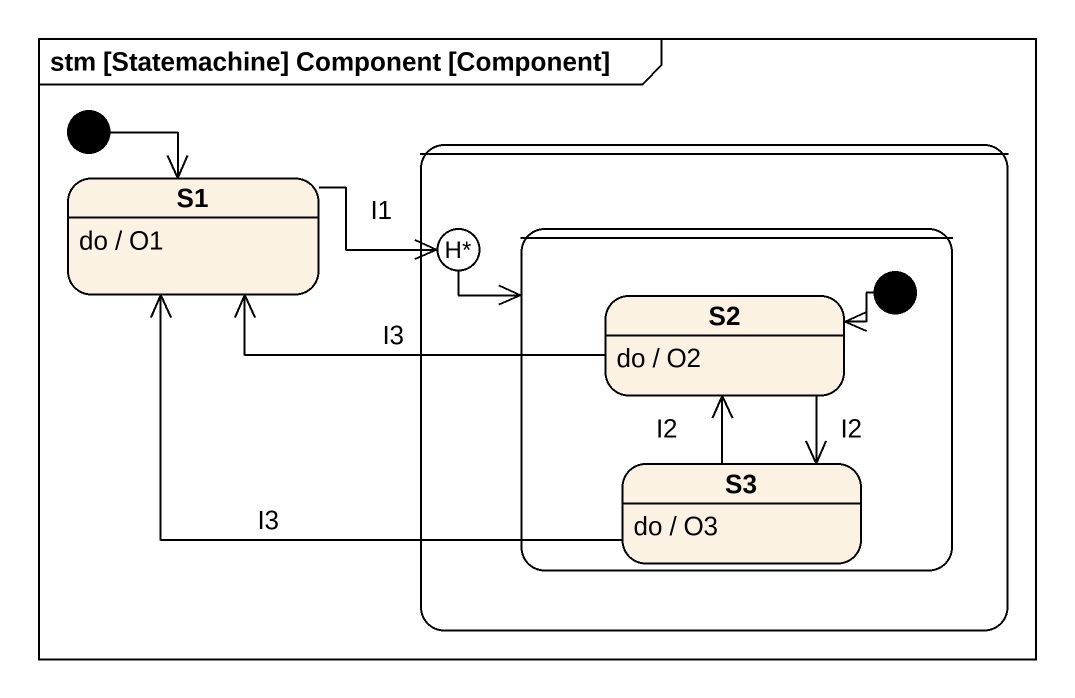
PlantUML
@startuml
mainframe stm [Statemachine] Component [Component]
hide empty description
state S1
S1 : do / O1
state " " as state1 {
  state deephistory1 <<history*>>
  state " " as state2 {
    state S2
    S2 : do / O2
    state S3
    S3 : do / O3
    [*] -left-> S2
  }
}
[*] --> S1
S1 -right-> deephistory1 : I1
deephistory1 -right-> state2
S2 -left-> S1 : I3
S2 --> S3 : I2
S3 -left-> S1 : I3
S3 -up-> S2 : I2
@enduml
